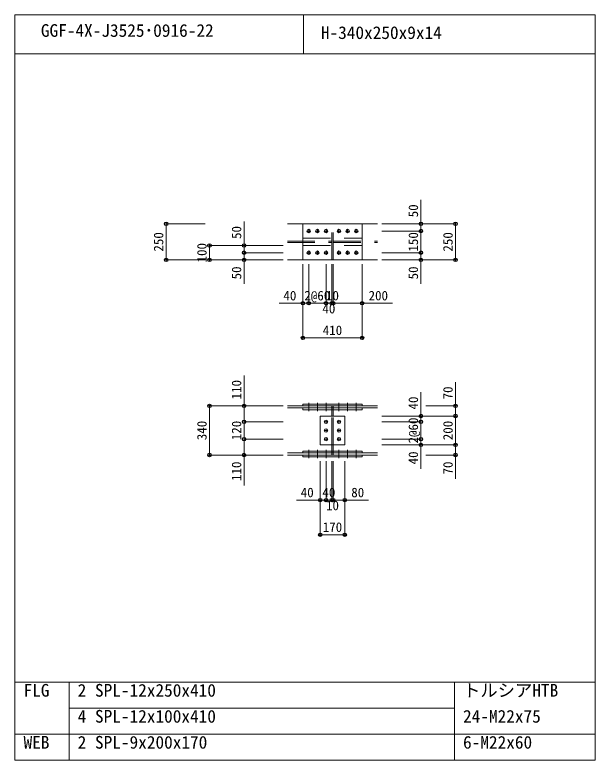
# Model space of a CAD drawing. Units: millimetres, scale not verified. Extents: x -8310 to 8310, y -4800 to 5700.
# Drawn here: x 4290 to 8310, y -4800 to 360 of the extents above; entities that cross this region are included whole.
import ezdxf
from ezdxf.enums import TextEntityAlignment as Align

# ---------------------------------------------------------------- set-up
doc = ezdxf.new("R2010")
doc.units = ezdxf.units.MM
doc.header["$LTSCALE"] = 30
doc.header["$PDMODE"] = 32
doc.header["$PDSIZE"] = 24
doc.linetypes.add('USER2', pattern=[9.525, 6.35, -3.175])
doc.layers.add('0-0', color=7, linetype='Continuous')
doc.layers.add('0-2', color=7, linetype='Continuous')
for name, color, linetype, lineweight in [('0-1', 7, 'Continuous', 18), ('0-5', 7, 'Continuous', 18), ('0-6', 7, 'USER2', 18), ('0-8', 7, 'Continuous', 18), ('0-9', 7, 'Continuous', 18), ('0-A', 7, 'Continuous', 18), ('0-B', 7, 'Continuous', 18)]:
    doc.layers.add(name, color=color, linetype=linetype, lineweight=lineweight)
doc.styles.add('ＭＳ ゴシック', font='')
doc.styles.get('ＭＳ ゴシック').set_extended_font_data('MS Gothic')

msp = doc.modelspace()

# ---------------------------------------------------------------- linework, layer by layer
at = {"layer": '0-0'}
for p in [(5338, -1086.5), (7103, -1086.5), (7343, -1086.5), (7103, -1136.5), (5638, -1236.5), (5878, -1236.5), (5878, -1286.5), (7103, -1286.5), (5338, -1336.5), (5638, -1336.5), (5878, -1336.5), (7103, -1336.5), (7343, -1336.5), (6285.5, -1636.5), (6325.5, -1636.5), (6445.5, -1636.5), (6485.5, -1636.5), (6495.5, -1636.5), (6695.5, -1636.5), (6285.5, -1876.5), (6695.5, -1876.5), (5638, -2347.5), (5878, -2347.5), (7343, -2347.5), (7103, -2417.5), (7343, -2417.5), (5878, -2457.5), (7103, -2457.5), (5878, -2577.5), (7103, -2577.5), (7103, -2617.5), (7343, -2617.5), (5638, -2687.5), (5878, -2687.5), (7343, -2687.5), (6405.5, -2999.5), (6445.5, -2999.5), (6485.5, -2999.5), (6495.5, -2999.5), (6575.5, -2999.5), (6405.5, -3239.5), (6575.5, -3239.5)]:
    msp.add_point(p, dxfattribs=at)
at = {"layer": '0-1'}
for p, q in [((4290, -4800), (4290, 360)), ((4290, 360), (8310, 360)), ((6290, 90), (6290, 360)), ((8310, -4800), (8310, 360)), ((4290, 90), (8310, 90)), ((4290, -4260), (8310, -4260)), ((4665, -4800), (4665, -4260)), ((7335, -4800), (7335, -4260)), ((4665, -4440), (7335, -4440)), ((4290, -4620), (8310, -4620)), ((4290, -4800), (8310, -4800))]:
    msp.add_line(p, q, dxfattribs=at)
at = {"layer": '0-5'}
for p, q in [((6178, -1086.5), (6485.5, -1086.5)), ((6285.5, -1086.5), (6695.5, -1086.5)), ((6285.5, -1336.5), (6285.5, -1086.5)), ((6495.5, -1086.5), (6803, -1086.5)), ((6178, -1336.5), (6485.5, -1336.5)), ((6495.5, -1336.5), (6803, -1336.5)), ((6178, -2347.5), (6485.5, -2347.5)), ((6285.5, -2335.5), (6695.5, -2335.5)), ((6285.5, -2347.5), (6285.5, -2335.5)), ((6285.5, -2361.5), (6695.5, -2361.5)), ((6285.5, -2373.5), (6285.5, -2361.5)), ((6485.5, -2417.5), (6485.5, -2373.5)), ((6495.5, -2347.5), (6803, -2347.5)), ((6495.5, -2361.5), (6495.5, -2347.5)), ((6495.5, -2361.5), (6803, -2361.5)), ((6495.5, -2417.5), (6495.5, -2373.5)), ((6405.5, -2417.5), (6575.5, -2417.5)), ((6405.5, -2617.5), (6405.5, -2417.5)), ((6485.5, -2661.5), (6485.5, -2617.5)), ((6495.5, -2661.5), (6495.5, -2617.5)), ((6178, -2673.5), (6485.5, -2673.5)), ((6285.5, -2661.5), (6485.5, -2661.5)), ((6285.5, -2673.5), (6285.5, -2661.5)), ((6285.5, -2673.5), (6485.5, -2673.5)), ((6485.5, -2661.5), (6695.5, -2661.5)), ((6485.5, -2673.5), (6695.5, -2673.5)), ((6695.5, -2673.5), (6695.5, -2661.5)), ((6285.5, -2687.5), (6485.5, -2687.5)), ((6285.5, -2699.5), (6285.5, -2687.5)), ((6285.5, -2699.5), (6485.5, -2699.5)), ((6485.5, -2687.5), (6695.5, -2687.5)), ((6485.5, -2699.5), (6695.5, -2699.5)), ((6495.5, -2687.5), (6803, -2687.5)), ((6695.5, -2699.5), (6695.5, -2687.5))]:
    msp.add_line(p, q, dxfattribs=at)
for points in [[(6285.5, -1336.5), (6695.5, -1336.5), (6695.5, -1086.5)], [(6178, -2361.5), (6485.5, -2361.5), (6485.5, -2347.5)], [(6285.5, -2347.5), (6695.5, -2347.5), (6695.5, -2335.5)], [(6285.5, -2373.5), (6695.5, -2373.5), (6695.5, -2361.5)], [(6405.5, -2617.5), (6575.5, -2617.5), (6575.5, -2417.5)], [(6178, -2687.5), (6485.5, -2687.5), (6485.5, -2673.5)], [(6495.5, -2687.5), (6495.5, -2673.5), (6803, -2673.5)]]:
    msp.add_lwpolyline(points, dxfattribs=at)
at = {"layer": '0-6'}
for p, q in [((6285.5, -1086.5), (6695.5, -1086.5)), ((6485.5, -1336.5), (6485.5, -1086.5)), ((6495.5, -1336.5), (6495.5, -1086.5)), ((6285.5, -1186.5), (6695.5, -1186.5)), ((6178, -1207), (6485.5, -1207)), ((6178, -1216), (6485.5, -1216)), ((6285.5, -1236.5), (6695.5, -1236.5)), ((6495.5, -1207), (6803, -1207)), ((6495.5, -1216), (6803, -1216)), ((6285.5, -1336.5), (6695.5, -1336.5)), ((6485.5, -2373.5), (6485.5, -2361.5)), ((6495.5, -2373.5), (6495.5, -2361.5)), ((6485.5, -2617.5), (6485.5, -2417.5)), ((6495.5, -2617.5), (6495.5, -2417.5)), ((6485.5, -2673.5), (6485.5, -2661.5)), ((6495.5, -2673.5), (6495.5, -2661.5))]:
    msp.add_line(p, q, dxfattribs=at)
at = {"layer": '0-8'}
for p, q in [((6325.5, -1147.5), (6325.5, -1125.5)), ((6385.5, -1147.5), (6385.5, -1125.5)), ((6445.5, -1147.5), (6445.5, -1125.5)), ((6535.5, -1147.5), (6535.5, -1125.5)), ((6595.5, -1147.5), (6595.5, -1125.5)), ((6655.5, -1147.5), (6655.5, -1125.5)), ((6314.5, -1136.5), (6336.5, -1136.5)), ((6374.5, -1136.5), (6396.5, -1136.5)), ((6434.5, -1136.5), (6456.5, -1136.5)), ((6524.5, -1136.5), (6546.5, -1136.5)), ((6584.5, -1136.5), (6606.5, -1136.5)), ((6644.5, -1136.5), (6666.5, -1136.5)), ((6314.5, -1286.5), (6336.5, -1286.5)), ((6325.5, -1297.5), (6325.5, -1275.5)), ((6374.5, -1286.5), (6396.5, -1286.5)), ((6385.5, -1297.5), (6385.5, -1275.5)), ((6434.5, -1286.5), (6456.5, -1286.5)), ((6445.5, -1297.5), (6445.5, -1275.5)), ((6524.5, -1286.5), (6546.5, -1286.5)), ((6535.5, -1297.5), (6535.5, -1275.5)), ((6584.5, -1286.5), (6606.5, -1286.5)), ((6595.5, -1297.5), (6595.5, -1275.5)), ((6644.5, -1286.5), (6666.5, -1286.5)), ((6655.5, -1297.5), (6655.5, -1275.5)), ((6434.5, -2457.5), (6456.5, -2457.5)), ((6445.5, -2468.5), (6445.5, -2446.5)), ((6524.5, -2457.5), (6546.5, -2457.5)), ((6535.5, -2468.5), (6535.5, -2446.5)), ((6434.5, -2517.5), (6456.5, -2517.5)), ((6445.5, -2528.5), (6445.5, -2506.5)), ((6524.5, -2517.5), (6546.5, -2517.5)), ((6535.5, -2528.5), (6535.5, -2506.5)), ((6434.5, -2577.5), (6456.5, -2577.5)), ((6445.5, -2588.5), (6445.5, -2566.5)), ((6524.5, -2577.5), (6546.5, -2577.5)), ((6535.5, -2588.5), (6535.5, -2566.5))]:
    msp.add_line(p, q, dxfattribs=at)
at = {"layer": '0-9'}
for p, q in [((6325.5, -2325.5), (6325.5, -2383.5)), ((6385.5, -2325.5), (6385.5, -2383.5)), ((6445.5, -2325.5), (6445.5, -2383.5)), ((6535.5, -2325.5), (6535.5, -2383.5)), ((6595.5, -2325.5), (6595.5, -2383.5)), ((6655.5, -2325.5), (6655.5, -2383.5)), ((6325.5, -2709.5), (6325.5, -2651.5)), ((6385.5, -2709.5), (6385.5, -2651.5)), ((6445.5, -2709.5), (6445.5, -2651.5)), ((6535.5, -2709.5), (6535.5, -2651.5)), ((6595.5, -2709.5), (6595.5, -2651.5)), ((6655.5, -2709.5), (6655.5, -2651.5))]:
    msp.add_line(p, q, dxfattribs=at)
at = {"layer": '0-A'}
for p, q in [((5608, -1086.5), (5338, -1086.5)), ((6833, -1086.5), (7103, -1086.5)), ((6833, -1086.5), (7343, -1086.5)), ((6833, -1136.5), (7103, -1136.5)), ((6148, -1236.5), (5638, -1236.5)), ((6148, -1236.5), (5878, -1236.5)), ((6148, -1286.5), (5878, -1286.5)), ((5878, -1501.5), (5878, -1286.5)), ((6833, -1286.5), (7103, -1286.5)), ((7103, -1501.5), (7103, -1286.5)), ((6148, -1336.5), (5878, -1336.5)), ((6833, -1336.5), (7103, -1336.5)), ((6285.5, -1366.5), (6285.5, -1636.5)), ((6285.5, -1366.5), (6285.5, -1876.5)), ((6325.5, -1366.5), (6325.5, -1636.5)), ((6325.5, -1366.5), (6325.5, -1636.5)), ((6445.5, -1366.5), (6445.5, -1636.5)), ((6445.5, -1366.5), (6445.5, -1636.5)), ((6485.5, -1366.5), (6485.5, -1636.5)), ((6485.5, -1366.5), (6485.5, -1636.5)), ((6495.5, -1366.5), (6495.5, -1636.5)), ((6495.5, -1366.5), (6495.5, -1636.5)), ((6695.5, -1366.5), (6695.5, -1636.5)), ((6695.5, -1366.5), (6695.5, -1876.5)), ((6120.5, -1636.5), (6325.5, -1636.5)), ((6325.5, -1636.5), (6445.5, -1636.5)), ((6445.5, -1636.5), (6485.5, -1636.5)), ((6485.5, -1636.5), (6495.5, -1636.5)), ((6495.5, -1636.5), (6905.5, -1636.5)), ((6285.5, -1876.5), (6695.5, -1876.5)), ((6148, -2347.5), (5638, -2347.5)), ((6148, -2347.5), (5878, -2347.5)), ((7136.1, -2347.5), (7343, -2347.5)), ((6833, -2417.5), (7103, -2417.5)), ((6833, -2417.5), (7343, -2417.5)), ((6148, -2457.5), (5878, -2457.5)), ((6833, -2457.5), (7103, -2457.5)), ((6148, -2577.5), (5878, -2577.5)), ((5878, -2897.5), (5878, -2577.5)), ((6833, -2577.5), (7103, -2577.5)), ((7103, -2782.5), (7103, -2577.5)), ((6833, -2617.5), (7103, -2617.5)), ((6833, -2617.5), (7343, -2617.5)), ((7343, -2852.5), (7343, -2617.5)), ((6148, -2687.5), (5878, -2687.5)), ((6405.5, -2729.5), (6405.5, -2999.5)), ((6405.5, -2729.5), (6405.5, -3239.5)), ((6445.5, -2729.5), (6445.5, -2999.5)), ((6445.5, -2729.5), (6445.5, -2999.5)), ((6485.5, -2729.5), (6485.5, -2999.5)), ((6485.5, -2729.5), (6485.5, -2999.5)), ((6495.5, -2729.5), (6495.5, -2999.5)), ((6495.5, -2729.5), (6495.5, -2999.5)), ((6575.5, -2729.5), (6575.5, -2999.5)), ((6575.5, -2729.5), (6575.5, -3239.5)), ((7136.1, -2687.5), (7343, -2687.5)), ((6240.5, -2999.5), (6445.5, -2999.5)), ((6445.5, -2999.5), (6485.5, -2999.5)), ((6485.5, -2999.5), (6495.5, -2999.5)), ((6495.5, -2999.5), (6740.5, -2999.5)), ((6405.5, -3239.5), (6575.5, -3239.5))]:
    msp.add_line(p, q, dxfattribs=at)
for points in [[(6833, -1136.5), (7103, -1136.5), (7103, -921.5)], [(6148, -1286.5), (5878, -1286.5), (5878, -1071.5)], [(5608, -1336.5), (5338, -1336.5), (5338, -1086.5)], [(6833, -1336.5), (7343, -1336.5), (7343, -1086.5)], [(6833, -1286.5), (7103, -1286.5), (7103, -1136.5)], [(6148, -1336.5), (5638, -1336.5), (5638, -1236.5)], [(6148, -2457.5), (5878, -2457.5), (5878, -2137.5)], [(6833, -2417.5), (7343, -2417.5), (7343, -2182.5)], [(6833, -2457.5), (7103, -2457.5), (7103, -2252.5)], [(6148, -2687.5), (5638, -2687.5), (5638, -2347.5)], [(6833, -2617.5), (7343, -2617.5), (7343, -2417.5)], [(6148, -2577.5), (5878, -2577.5), (5878, -2457.5)], [(6833, -2577.5), (7103, -2577.5), (7103, -2457.5)]]:
    msp.add_lwpolyline(points, dxfattribs=at)
at = {"layer": '0-B'}
for centre in [(6325.5, -1136.5), (6385.5, -1136.5), (6445.5, -1136.5), (6535.5, -1136.5), (6595.5, -1136.5), (6655.5, -1136.5), (6325.5, -1286.5), (6385.5, -1286.5), (6445.5, -1286.5), (6535.5, -1286.5), (6595.5, -1286.5), (6655.5, -1286.5), (6445.5, -2457.5), (6535.5, -2457.5), (6445.5, -2517.5), (6535.5, -2517.5), (6445.5, -2577.5), (6535.5, -2577.5)]:
    msp.add_circle(centre, 12, dxfattribs=at)

# ---------------------------------------------------------------- texts
at = {"layer": '0-2', "style": 'ＭＳ ゴシック'}
for s, p in [('GGF-4X-J3525･0916-22', (4470, 181.8)), ('H-340x250x9x14', (6410, 166.8)), ('FLG', (4350, -4387.2)), ('2', (4725, -4387.2)), ('SPL-12x250x410', (4845, -4387.2)), ('トルシアHTB', (7395, -4387.2)), ('4', (4725, -4567.2)), ('SPL-12x100x410', (4845, -4567.2)), ('24-M22x75', (7395, -4567.2)), ('WEB', (4350, -4747.2)), ('2', (4725, -4747.2)), ('SPL-9x200x170', (4845, -4747.2)), ('6-M22x60', (7395, -4747.2))]:
    msp.add_text(s, height=87.98, dxfattribs=at).set_placement(p, align=Align.BOTTOM_LEFT)
at = {"layer": '0-A', "style": 'ＭＳ ゴシック'}
for s, p in [('50', (7103, -1041.5)), ('50', (5878, -1191.5)), ('250', (5338, -1279)), ('150', (7103, -1279)), ('250', (7343, -1279)), ('100', (5638, -1354)), ('50', (5878, -1471.5)), ('50', (7103, -1471.5)), ('110', (5878, -2302.5)), ('70', (7343, -2302.5)), ('40', (7103, -2372.5)), ('340', (5638, -2585)), ('120', (5878, -2585)), ('2@60', (7103, -2607.5)), ('200', (7343, -2585)), ('40', (7103, -2752.5)), ('110', (5878, -2867.5)), ('70', (7343, -2822.5))]:
    msp.add_text(s, height=65.98, rotation=90, dxfattribs=at).set_placement(p, align=Align.BOTTOM_LEFT)
for s, p in [('40', (6150.5, -1636.5)), ('2@60', (6295.5, -1636.5)), ('10', (6445.5, -1636.5)), ('200', (6740.5, -1636.5)), ('40', (6420.5, -1726.5)), ('410', (6423, -1876.5)), ('40', (6270.5, -2999.5)), ('40', (6420.5, -2999.5)), ('80', (6620.5, -2999.5)), ('10', (6445.5, -3089.5)), ('170', (6423, -3239.5))]:
    msp.add_text(s, height=65.98, dxfattribs=at).set_placement(p, align=Align.BOTTOM_LEFT)

doc.saveas('drawing.dxf')
